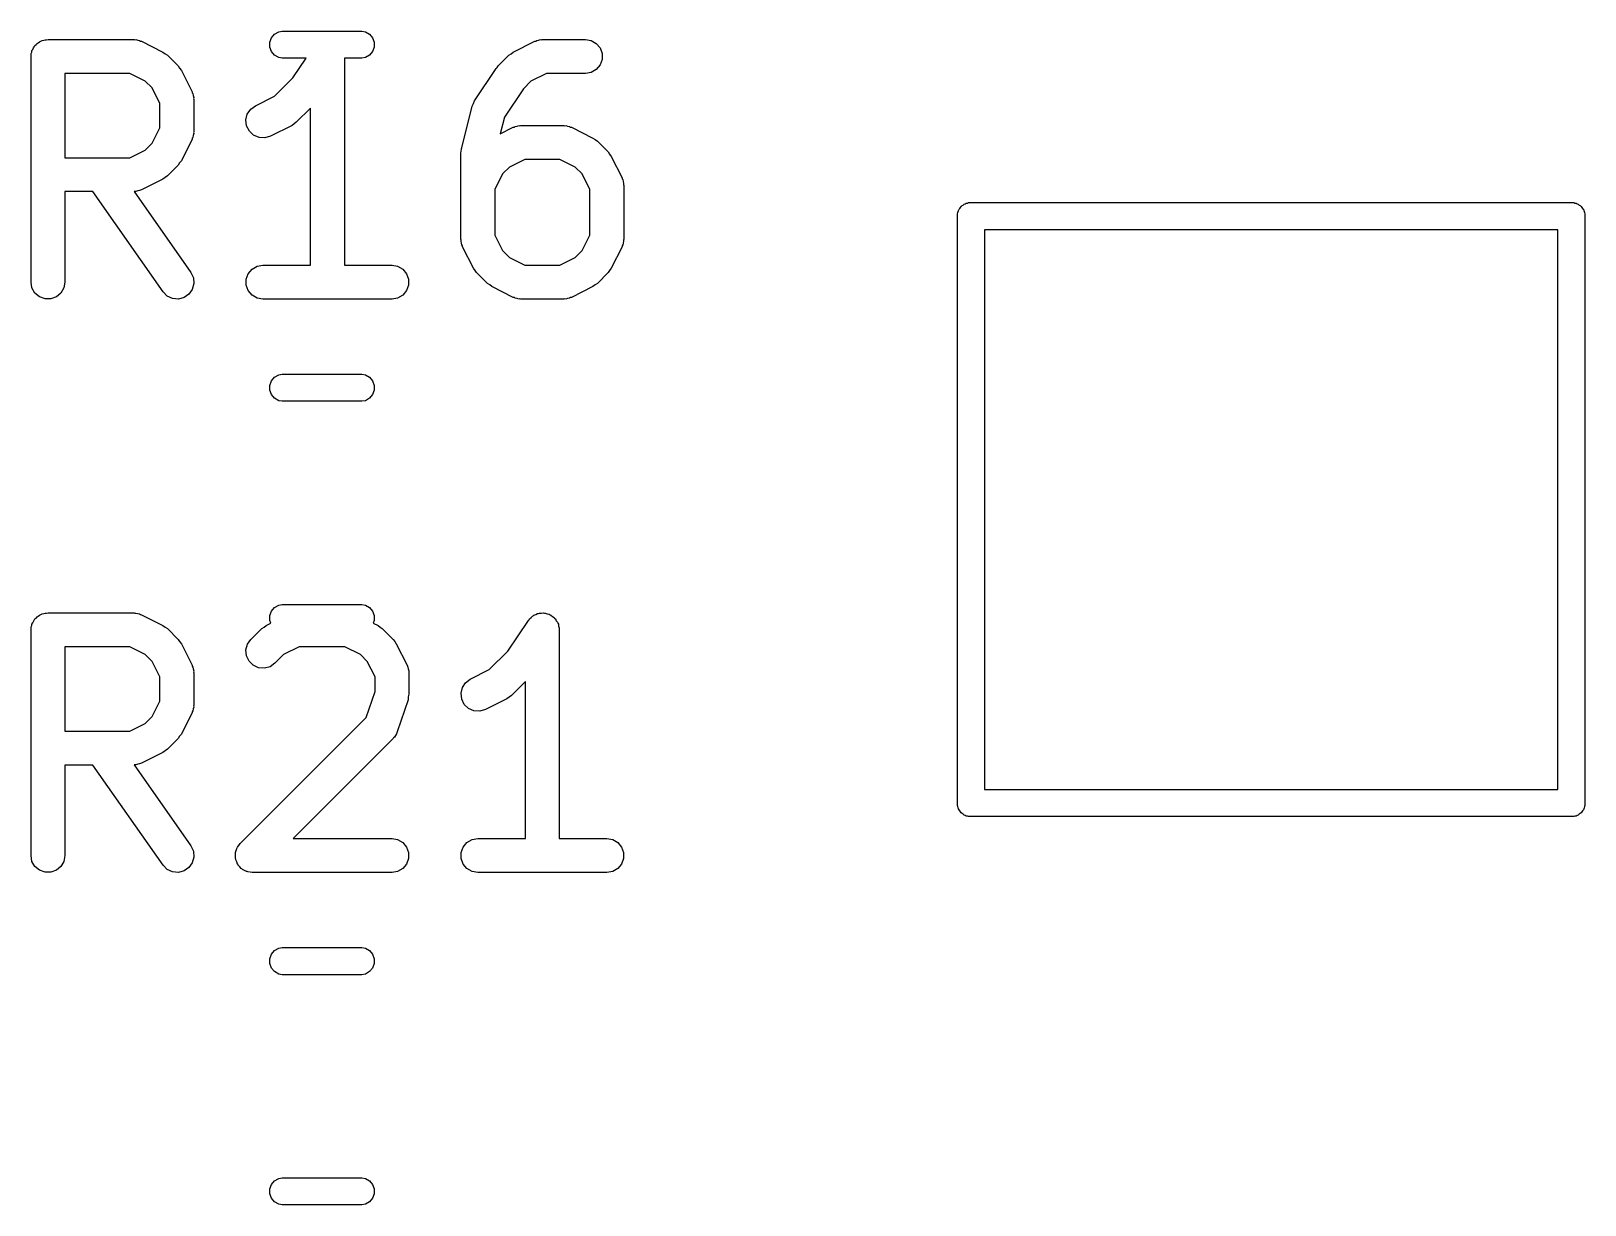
# Model space of a CAD drawing. Extents: x 105.5 to 202.9, y -138.6 to -44.
# Drawn here: x 120.24 to 127.12, y -93.28 to -88.08 of the extents above; entities that cross this region are included whole.
import ezdxf

# ---------------------------------------------------------------- set-up
doc = ezdxf.new("R2010")
doc.units = 0
doc.header["$MEASUREMENT"] = 0
doc.layers.add('BLACK', color=7, linetype='CONTINUOUS')

msp = doc.modelspace()

# ---------------------------------------------------------------- linework, layer by layer
at = {"layer": 'BLACK', "linetype": 'CONTINUOUS'}
for p, q in [((121.294, -88.1294), (121.301, -88.1095)), ((121.301, -88.1095), (121.315, -88.0933)), ((121.315, -88.0933), (121.333, -88.0827)), ((121.333, -88.0827), (121.348, -88.08)), ((121.348, -88.08), (121.702, -88.08)), ((121.702, -88.08), (121.717, -88.0827)), ((121.717, -88.0827), (121.735, -88.0933)), ((121.735, -88.0933), (121.749, -88.1095)), ((121.749, -88.1095), (121.756, -88.1294)), ((120.237, -88.1794), (120.239, -88.1732)), ((120.237, -88.1859), (120.237, -88.1794)), ((120.239, -88.1732), (120.24, -88.1667)), ((120.24, -88.1667), (120.244, -88.161)), ((120.244, -88.161), (120.246, -88.1549)), ((120.246, -88.1549), (120.25, -88.1499)), ((120.25, -88.1499), (120.253, -88.1442)), ((120.253, -88.1442), (120.258, -88.14)), ((120.258, -88.14), (120.263, -88.1349)), ((120.263, -88.1349), (120.268, -88.1316)), ((120.268, -88.1316), (120.273, -88.1274)), ((120.273, -88.1274), (120.279, -88.1252)), ((120.279, -88.1252), (120.285, -88.1219)), ((120.285, -88.1219), (120.292, -88.1208)), ((120.292, -88.1208), (120.298, -88.1185)), ((120.298, -88.1185), (120.304, -88.1185)), ((120.304, -88.1185), (120.311, -88.1174)), ((120.311, -88.1174), (120.692, -88.1174)), ((120.692, -88.1174), (120.696, -88.1181)), ((120.696, -88.1181), (120.7, -88.1179)), ((120.7, -88.1179), (120.709, -88.1204)), ((120.709, -88.1204), (120.717, -88.1219)), ((120.717, -88.1219), (120.721, -88.1241)), ((120.721, -88.1241), (120.725, -88.1253)), ((120.725, -88.1253), (120.82, -88.1729)), ((120.82, -88.1729), (120.83, -88.1801)), ((120.83, -88.1801), (120.84, -88.187)), ((121.294, -88.1506), (121.294, -88.1294)), ((121.301, -88.1705), (121.294, -88.1506)), ((121.315, -88.1867), (121.301, -88.1705)), ((121.749, -88.1705), (121.735, -88.1867)), ((121.756, -88.1506), (121.749, -88.1705)), ((121.756, -88.1294), (121.756, -88.1506)), ((122.353, -88.187), (122.363, -88.1801)), ((122.363, -88.1801), (122.372, -88.1729)), ((122.372, -88.1729), (122.468, -88.1253)), ((122.468, -88.1253), (122.472, -88.1241)), ((122.472, -88.1241), (122.476, -88.1219)), ((122.476, -88.1219), (122.484, -88.1204)), ((122.484, -88.1204), (122.493, -88.1179)), ((122.493, -88.1179), (122.497, -88.1181)), ((122.497, -88.1181), (122.501, -88.1174)), ((122.501, -88.1174), (122.692, -88.1174)), ((122.692, -88.1174), (122.717, -88.1219)), ((122.717, -88.1219), (122.74, -88.1349)), ((122.74, -88.1349), (122.757, -88.1549)), ((122.757, -88.1549), (122.766, -88.1794)), ((122.766, -88.1794), (122.766, -88.2054)), ((120.236, -88.1924), (120.237, -88.1859)), ((120.236, -89.1924), (120.236, -88.1924)), ((120.84, -88.187), (120.888, -88.2346)), ((120.888, -88.2346), (120.894, -88.2444)), ((120.894, -88.2444), (120.902, -88.2541)), ((121.333, -88.1973), (121.315, -88.1867)), ((121.348, -88.2), (121.333, -88.1973)), ((121.454, -88.2), (121.348, -88.2)), ((121.395, -88.2875), (121.454, -88.2)), ((121.702, -88.2), (121.624, -88.2)), ((121.624, -88.2), (121.624, -89.1174)), ((121.717, -88.1973), (121.702, -88.2)), ((121.735, -88.1867), (121.717, -88.1973)), ((122.201, -88.3889), (122.296, -88.246)), ((122.296, -88.246), (122.301, -88.2407)), ((122.301, -88.2407), (122.305, -88.2346)), ((122.305, -88.2346), (122.353, -88.187)), ((122.74, -88.2498), (122.717, -88.2629)), ((122.757, -88.2299), (122.74, -88.2498)), ((122.766, -88.2054), (122.757, -88.2299)), ((120.386, -88.2674), (120.386, -88.6412)), ((120.674, -88.2674), (120.386, -88.2674)), ((120.742, -88.3016), (120.674, -88.2674)), ((120.773, -88.332), (120.742, -88.3016)), ((120.902, -88.2541), (120.949, -88.3493)), ((121.314, -88.3688), (121.395, -88.2875)), ((122.45, -88.3016), (122.417, -88.3354)), ((122.519, -88.2674), (122.45, -88.3016)), ((122.692, -88.2674), (122.519, -88.2674)), ((122.717, -88.2629), (122.692, -88.2674)), ((120.807, -88.4006), (120.773, -88.332)), ((120.949, -88.3493), (120.95, -88.3535)), ((120.95, -88.3535), (120.953, -88.3572)), ((120.953, -88.3572), (120.954, -88.3659)), ((120.954, -88.3659), (120.957, -88.3743)), ((120.957, -88.3743), (120.956, -88.3786)), ((120.956, -88.3786), (120.957, -88.3829)), ((120.957, -88.3829), (120.957, -88.5257)), ((121.23, -88.411), (121.314, -88.3688)), ((122.196, -88.4007), (122.201, -88.3889)), ((122.417, -88.3354), (122.333, -88.4613)), ((120.807, -88.508), (120.807, -88.4006)), ((121.188, -88.4736), (121.194, -88.4483)), ((121.194, -88.4483), (121.209, -88.4265)), ((121.209, -88.4265), (121.23, -88.411)), ((121.474, -88.4211), (121.411, -88.4835)), ((121.474, -89.1174), (121.474, -88.4211)), ((122.143, -88.6028), (122.19, -88.4123)), ((122.19, -88.4123), (122.196, -88.4007)), ((120.773, -88.5765), (120.807, -88.508)), ((120.957, -88.5257), (120.956, -88.53)), ((121.191, -88.4995), (121.188, -88.4736)), ((121.203, -88.5228), (121.191, -88.4995)), ((121.222, -88.5407), (121.203, -88.5228)), ((121.392, -88.4976), (121.297, -88.5452)), ((121.402, -88.4904), (121.392, -88.4976)), ((121.411, -88.4835), (121.402, -88.4904)), ((122.333, -88.4613), (122.314, -88.5354)), ((122.314, -88.5354), (122.372, -88.5063)), ((122.372, -88.5063), (122.377, -88.505)), ((122.377, -88.505), (122.38, -88.5029)), ((122.38, -88.5029), (122.389, -88.5013)), ((122.389, -88.5013), (122.397, -88.4988)), ((122.397, -88.4988), (122.402, -88.4991)), ((122.402, -88.4991), (122.406, -88.4983)), ((122.406, -88.4983), (122.596, -88.4983)), ((122.596, -88.4983), (122.601, -88.4991)), ((122.601, -88.4991), (122.605, -88.4988)), ((122.605, -88.4988), (122.613, -88.5013)), ((122.613, -88.5013), (122.622, -88.5029)), ((122.622, -88.5029), (122.626, -88.505)), ((122.626, -88.505), (122.63, -88.5063)), ((122.63, -88.5063), (122.725, -88.5539)), ((120.742, -88.6069), (120.773, -88.5765)), ((120.949, -88.5593), (120.902, -88.6545)), ((120.95, -88.5551), (120.949, -88.5593)), ((120.953, -88.5514), (120.95, -88.5551)), ((120.954, -88.5427), (120.953, -88.5514)), ((120.957, -88.5343), (120.954, -88.5427)), ((120.956, -88.53), (120.957, -88.5343)), ((121.246, -88.551), (121.222, -88.5407)), ((121.272, -88.5526), (121.246, -88.551)), ((121.297, -88.5452), (121.272, -88.5526)), ((122.725, -88.5539), (122.735, -88.561)), ((122.735, -88.561), (122.745, -88.5679)), ((122.745, -88.5679), (122.792, -88.6155)), ((120.386, -88.6412), (120.674, -88.6412)), ((120.674, -88.6412), (120.742, -88.6069)), ((120.894, -88.6642), (120.888, -88.674)), ((120.902, -88.6545), (120.894, -88.6642)), ((122.14, -88.621), (122.142, -88.6119)), ((122.14, -89.0019), (122.14, -88.621)), ((122.142, -88.6119), (122.143, -88.6028)), ((122.424, -88.6483), (122.355, -88.6826)), ((122.579, -88.6483), (122.424, -88.6483)), ((122.647, -88.6826), (122.579, -88.6483)), ((122.792, -88.6155), (122.799, -88.6254)), ((122.799, -88.6254), (122.806, -88.635)), ((122.806, -88.635), (122.854, -88.7303)), ((120.83, -88.7285), (120.82, -88.7357)), ((120.84, -88.7216), (120.83, -88.7285)), ((120.888, -88.674), (120.84, -88.7216)), ((122.325, -88.713), (122.29, -88.7815)), ((122.355, -88.6826), (122.325, -88.713)), ((122.678, -88.713), (122.647, -88.6826)), ((122.712, -88.7815), (122.678, -88.713)), ((122.854, -88.7303), (122.855, -88.7344)), ((122.855, -88.7344), (122.857, -88.7382)), ((120.51, -88.7912), (120.386, -88.7912)), ((120.386, -88.7912), (120.386, -89.1924)), ((120.821, -89.2354), (120.51, -88.7912)), ((120.696, -88.7904), (120.693, -88.791)), ((120.693, -88.791), (120.944, -89.1494)), ((120.7, -88.7907), (120.696, -88.7904)), ((120.709, -88.7882), (120.7, -88.7907)), ((120.717, -88.7867), (120.709, -88.7882)), ((120.721, -88.7845), (120.717, -88.7867)), ((120.725, -88.7833), (120.721, -88.7845)), ((120.82, -88.7357), (120.725, -88.7833)), ((122.29, -88.7815), (122.29, -88.9842)), ((122.712, -88.9842), (122.712, -88.7815)), ((122.857, -88.7382), (122.859, -88.7468)), ((122.859, -88.7468), (122.861, -88.7552)), ((122.861, -88.7552), (122.861, -88.7595)), ((122.861, -88.7595), (122.862, -88.7638)), ((122.862, -88.7638), (122.862, -89.0019)), ((124.345, -88.8745), (124.347, -88.8695)), ((124.347, -88.8695), (124.351, -88.8655)), ((124.351, -88.8655), (124.353, -88.8608)), ((124.353, -88.8608), (124.357, -88.8574)), ((124.357, -88.8574), (124.361, -88.8533)), ((124.361, -88.8533), (124.365, -88.8507)), ((124.365, -88.8507), (124.37, -88.8472)), ((124.37, -88.8472), (124.375, -88.8454)), ((124.375, -88.8454), (124.379, -88.8427)), ((124.379, -88.8427), (124.384, -88.8418)), ((124.384, -88.8418), (124.389, -88.84)), ((124.389, -88.84), (124.395, -88.84)), ((124.395, -88.84), (124.395, -88.84)), ((124.395, -88.84), (127.065, -88.84)), ((127.065, -88.84), (127.071, -88.84)), ((127.065, -88.84), (127.065, -88.84)), ((127.071, -88.84), (127.076, -88.8418)), ((127.076, -88.8418), (127.081, -88.8427)), ((127.081, -88.8427), (127.085, -88.8454)), ((127.085, -88.8454), (127.09, -88.8472)), ((127.09, -88.8472), (127.095, -88.8507)), ((127.095, -88.8507), (127.099, -88.8533)), ((127.099, -88.8533), (127.103, -88.8574)), ((127.103, -88.8574), (127.107, -88.8608)), ((127.107, -88.8608), (127.109, -88.8655)), ((127.109, -88.8655), (127.113, -88.8695)), ((127.113, -88.8695), (127.115, -88.8745)), ((124.34, -88.8894), (124.342, -88.8844)), ((124.34, -88.8947), (124.34, -88.8894)), ((124.34, -88.8948), (124.34, -88.8947)), ((124.34, -91.4894), (124.34, -88.8948)), ((124.342, -88.8844), (124.343, -88.8792)), ((124.343, -88.8792), (124.345, -88.8745)), ((127.115, -88.8745), (127.117, -88.8792)), ((127.117, -88.8792), (127.118, -88.8844)), ((127.118, -88.8844), (127.12, -88.8894)), ((127.12, -88.8894), (127.12, -88.8947)), ((127.12, -88.8947), (127.12, -88.8948)), ((127.12, -88.8948), (127.12, -91.5052)), ((122.141, -89.0062), (122.14, -89.0019)), ((122.141, -89.0105), (122.141, -89.0062)), ((122.29, -88.9842), (122.325, -89.0527)), ((122.678, -89.0527), (122.712, -88.9842)), ((122.862, -89.0019), (122.861, -89.0062)), ((122.861, -89.0062), (122.861, -89.0105)), ((124.46, -88.96), (124.46, -91.44)), ((127, -88.96), (124.46, -88.96)), ((127, -91.44), (127, -88.96)), ((122.143, -89.0189), (122.141, -89.0105)), ((122.145, -89.0276), (122.143, -89.0189)), ((122.147, -89.0313), (122.145, -89.0276)), ((122.148, -89.0354), (122.147, -89.0313)), ((122.196, -89.1307), (122.148, -89.0354)), ((122.325, -89.0527), (122.355, -89.0831)), ((122.647, -89.0831), (122.678, -89.0527)), ((122.854, -89.0354), (122.806, -89.1307)), ((122.855, -89.0313), (122.854, -89.0354)), ((122.857, -89.0276), (122.855, -89.0313)), ((122.859, -89.0189), (122.857, -89.0276)), ((122.861, -89.0105), (122.859, -89.0189)), ((121.198, -89.1549), (121.215, -89.1349)), ((121.215, -89.1349), (121.237, -89.1219)), ((121.237, -89.1219), (121.263, -89.1174)), ((121.263, -89.1174), (121.474, -89.1174)), ((121.624, -89.1174), (121.835, -89.1174)), ((121.835, -89.1174), (121.86, -89.1219)), ((121.86, -89.1219), (121.883, -89.1349)), ((121.883, -89.1349), (121.899, -89.1549)), ((122.203, -89.1403), (122.196, -89.1307)), ((122.21, -89.1502), (122.203, -89.1403)), ((122.355, -89.0831), (122.424, -89.1174)), ((122.424, -89.1174), (122.579, -89.1174)), ((122.579, -89.1174), (122.647, -89.0831)), ((122.799, -89.1403), (122.792, -89.1502)), ((122.806, -89.1307), (122.799, -89.1403)), ((120.24, -89.218), (120.236, -89.1924)), ((120.386, -89.1924), (120.381, -89.218)), ((120.944, -89.1494), (120.955, -89.173)), ((120.957, -89.1989), (120.95, -89.2241)), ((120.955, -89.173), (120.957, -89.1989)), ((121.189, -89.1794), (121.198, -89.1549)), ((121.189, -89.2054), (121.189, -89.1794)), ((121.198, -89.2299), (121.189, -89.2054)), ((121.899, -89.1549), (121.908, -89.1794)), ((121.908, -89.2054), (121.899, -89.2299)), ((121.908, -89.1794), (121.908, -89.2054)), ((122.258, -89.1978), (122.21, -89.1502)), ((122.268, -89.2047), (122.258, -89.1978)), ((122.277, -89.2118), (122.268, -89.2047)), ((122.372, -89.2595), (122.277, -89.2118)), ((122.725, -89.2118), (122.63, -89.2595)), ((122.735, -89.2047), (122.725, -89.2118)), ((122.745, -89.1978), (122.735, -89.2047)), ((122.792, -89.1502), (122.745, -89.1978)), ((120.253, -89.2406), (120.24, -89.218)), ((120.273, -89.2573), (120.253, -89.2406)), ((120.298, -89.2662), (120.273, -89.2573)), ((120.324, -89.2662), (120.298, -89.2662)), ((120.348, -89.2573), (120.324, -89.2662)), ((120.368, -89.2406), (120.348, -89.2573)), ((120.381, -89.218), (120.368, -89.2406)), ((120.839, -89.2538), (120.821, -89.2354)), ((120.863, -89.2648), (120.839, -89.2538)), ((120.889, -89.2671), (120.863, -89.2648)), ((120.914, -89.2604), (120.889, -89.2671)), ((120.935, -89.2454), (120.914, -89.2604)), ((120.95, -89.2241), (120.935, -89.2454)), ((121.215, -89.2498), (121.198, -89.2299)), ((121.237, -89.2629), (121.215, -89.2498)), ((121.263, -89.2674), (121.237, -89.2629)), ((121.835, -89.2674), (121.263, -89.2674)), ((121.86, -89.2629), (121.835, -89.2674)), ((121.883, -89.2498), (121.86, -89.2629)), ((121.899, -89.2299), (121.883, -89.2498)), ((122.377, -89.2607), (122.372, -89.2595)), ((122.38, -89.2629), (122.377, -89.2607)), ((122.389, -89.2644), (122.38, -89.2629)), ((122.397, -89.2669), (122.389, -89.2644)), ((122.402, -89.2666), (122.397, -89.2669)), ((122.406, -89.2674), (122.402, -89.2666)), ((122.596, -89.2674), (122.406, -89.2674)), ((122.601, -89.2666), (122.596, -89.2674)), ((122.605, -89.2669), (122.601, -89.2666)), ((122.613, -89.2644), (122.605, -89.2669)), ((122.622, -89.2629), (122.613, -89.2644)), ((122.626, -89.2607), (122.622, -89.2629)), ((122.63, -89.2595), (122.626, -89.2607)), ((121.294, -89.6494), (121.301, -89.6295)), ((121.301, -89.6295), (121.315, -89.6133)), ((121.315, -89.6133), (121.333, -89.6027)), ((121.333, -89.6027), (121.348, -89.6)), ((121.348, -89.6), (121.702, -89.6)), ((121.702, -89.6), (121.717, -89.6027)), ((121.717, -89.6027), (121.735, -89.6133)), ((121.735, -89.6133), (121.749, -89.6295)), ((121.749, -89.6295), (121.756, -89.6494)), ((121.294, -89.6706), (121.294, -89.6494)), ((121.301, -89.6905), (121.294, -89.6706)), ((121.315, -89.7067), (121.301, -89.6905)), ((121.749, -89.6905), (121.735, -89.7067)), ((121.756, -89.6706), (121.749, -89.6905)), ((121.756, -89.6494), (121.756, -89.6706)), ((121.333, -89.7173), (121.315, -89.7067)), ((121.348, -89.72), (121.333, -89.7173)), ((121.702, -89.72), (121.348, -89.72)), ((121.717, -89.7173), (121.702, -89.72)), ((121.735, -89.7067), (121.717, -89.7173)), ((120.279, -90.6652), (120.285, -90.6619)), ((120.285, -90.6619), (120.292, -90.6608)), ((120.292, -90.6608), (120.298, -90.6585)), ((120.298, -90.6585), (120.304, -90.6585)), ((120.304, -90.6585), (120.311, -90.6574)), ((120.311, -90.6574), (120.692, -90.6574)), ((120.692, -90.6574), (120.696, -90.6581)), ((120.696, -90.6581), (120.7, -90.6579)), ((120.7, -90.6579), (120.709, -90.6604)), ((120.709, -90.6604), (120.717, -90.6619)), ((120.717, -90.6619), (120.721, -90.6641)), ((121.294, -90.6694), (121.301, -90.6495)), ((121.301, -90.6495), (121.315, -90.6333)), ((121.315, -90.6333), (121.333, -90.6227)), ((121.333, -90.6227), (121.348, -90.62)), ((121.348, -90.62), (121.702, -90.62)), ((121.702, -90.62), (121.717, -90.6227)), ((121.717, -90.6227), (121.735, -90.6333)), ((121.735, -90.6333), (121.749, -90.6495)), ((121.749, -90.6495), (121.756, -90.6694)), ((122.472, -90.6644), (122.48, -90.6604)), ((122.48, -90.6604), (122.484, -90.6599)), ((122.484, -90.6599), (122.488, -90.6585)), ((122.488, -90.6585), (122.497, -90.6585)), ((122.497, -90.6585), (122.506, -90.6575)), ((122.506, -90.6575), (122.51, -90.6585)), ((122.51, -90.6585), (122.514, -90.6585)), ((122.514, -90.6585), (122.523, -90.6616)), ((122.523, -90.6616), (122.531, -90.6637)), ((120.236, -90.7324), (120.237, -90.7259)), ((120.237, -90.7194), (120.239, -90.7132)), ((120.237, -90.7259), (120.237, -90.7194)), ((120.239, -90.7132), (120.24, -90.7067)), ((120.24, -90.7067), (120.244, -90.701)), ((120.244, -90.701), (120.246, -90.6949)), ((120.246, -90.6949), (120.25, -90.6899)), ((120.25, -90.6899), (120.253, -90.6842)), ((120.253, -90.6842), (120.258, -90.68)), ((120.258, -90.68), (120.263, -90.6749)), ((120.263, -90.6749), (120.268, -90.6716)), ((120.268, -90.6716), (120.273, -90.6674)), ((120.273, -90.6674), (120.279, -90.6652)), ((120.721, -90.6641), (120.725, -90.6653)), ((120.725, -90.6653), (120.82, -90.7129)), ((120.82, -90.7129), (120.83, -90.7201)), ((120.83, -90.7201), (120.84, -90.727)), ((120.84, -90.727), (120.888, -90.7746)), ((121.21, -90.7746), (121.258, -90.727)), ((121.258, -90.727), (121.268, -90.7201)), ((121.268, -90.7201), (121.277, -90.7129)), ((121.277, -90.7129), (121.298, -90.7025)), ((121.294, -90.6906), (121.294, -90.6694)), ((121.298, -90.7025), (121.294, -90.6906)), ((121.756, -90.6906), (121.752, -90.7025)), ((121.752, -90.7025), (121.773, -90.7129)), ((121.756, -90.6694), (121.756, -90.6906)), ((121.773, -90.7129), (121.782, -90.7201)), ((121.782, -90.7201), (121.792, -90.727)), ((121.792, -90.727), (121.84, -90.7746)), ((122.348, -90.8275), (122.439, -90.6908)), ((122.439, -90.6908), (122.442, -90.6878)), ((122.442, -90.6878), (122.444, -90.6842)), ((122.444, -90.6842), (122.451, -90.6784)), ((122.451, -90.6784), (122.457, -90.6719)), ((122.457, -90.6719), (122.461, -90.6701)), ((122.461, -90.6701), (122.464, -90.6674)), ((122.464, -90.6674), (122.472, -90.6644)), ((122.531, -90.6637), (122.535, -90.666)), ((122.535, -90.666), (122.539, -90.6674)), ((122.539, -90.6674), (122.546, -90.6732)), ((122.546, -90.6732), (122.553, -90.6781)), ((122.553, -90.6781), (122.555, -90.6815)), ((122.555, -90.6815), (122.559, -90.6842)), ((122.559, -90.6842), (122.563, -90.6919)), ((122.563, -90.6919), (122.568, -90.6991)), ((122.568, -90.6991), (122.57, -90.7031)), ((122.57, -90.7031), (122.572, -90.7067)), ((122.572, -90.7067), (122.573, -90.7155)), ((122.573, -90.7155), (122.576, -90.7241)), ((122.576, -90.7241), (122.575, -90.7283)), ((122.575, -90.7283), (122.576, -90.7324)), ((120.236, -91.7324), (120.236, -90.7324)), ((120.888, -90.7746), (120.894, -90.7844)), ((120.894, -90.7844), (120.902, -90.7941)), ((120.902, -90.7941), (120.949, -90.8893)), ((121.188, -90.8211), (121.195, -90.7959)), ((121.195, -90.7959), (121.21, -90.7746)), ((121.84, -90.7746), (121.847, -90.7844)), ((121.847, -90.7844), (121.854, -90.7941)), ((121.854, -90.7941), (121.902, -90.8893)), ((122.576, -90.7324), (122.576, -91.6574)), ((120.386, -90.8074), (120.386, -91.1812)), ((120.674, -90.8074), (120.386, -90.8074)), ((120.742, -90.8416), (120.674, -90.8074)), ((120.773, -90.872), (120.742, -90.8416)), ((121.191, -90.847), (121.188, -90.8211)), ((121.202, -90.8706), (121.191, -90.847)), ((121.355, -90.8416), (121.316, -90.8807)), ((121.424, -90.8074), (121.355, -90.8416)), ((121.626, -90.8074), (121.424, -90.8074)), ((121.695, -90.8416), (121.626, -90.8074)), ((121.725, -90.872), (121.695, -90.8416)), ((122.266, -90.9088), (122.348, -90.8275)), ((120.807, -90.9406), (120.773, -90.872)), ((120.949, -90.8893), (120.95, -90.8935)), ((120.95, -90.8935), (120.953, -90.8972)), ((120.953, -90.8972), (120.954, -90.9059)), ((120.954, -90.9059), (120.957, -90.9143)), ((120.957, -90.9143), (120.956, -90.9186)), ((120.956, -90.9186), (120.957, -90.9229)), ((120.957, -90.9229), (120.957, -91.0657)), ((121.22, -90.8891), (121.202, -90.8706)), ((121.244, -90.9001), (121.22, -90.8891)), ((121.27, -90.9023), (121.244, -90.9001)), ((121.295, -90.8956), (121.27, -90.9023)), ((121.316, -90.8807), (121.295, -90.8956)), ((121.76, -90.9406), (121.725, -90.872)), ((121.902, -90.8893), (121.903, -90.8935)), ((121.903, -90.8935), (121.905, -90.8972)), ((121.905, -90.8972), (121.907, -90.9059)), ((121.907, -90.9059), (121.909, -90.9143)), ((121.909, -90.9143), (121.909, -90.9186)), ((121.909, -90.9186), (121.91, -90.9229)), ((121.91, -90.9229), (121.91, -91.0181)), ((122.182, -90.951), (122.266, -90.9088)), ((120.807, -91.048), (120.807, -90.9406)), ((121.721, -91.1204), (121.76, -91.0059)), ((121.76, -91.0059), (121.76, -90.9406)), ((122.141, -91.0136), (122.147, -90.9883)), ((122.147, -90.9883), (122.161, -90.9665)), ((122.161, -90.9665), (122.182, -90.951)), ((122.426, -90.9611), (122.364, -91.0235)), ((122.426, -91.6574), (122.426, -90.9611)), ((120.773, -91.1165), (120.807, -91.048)), ((120.957, -91.0743), (120.954, -91.0827)), ((120.957, -91.0657), (120.956, -91.07)), ((120.956, -91.07), (120.957, -91.0743)), ((121.906, -91.0418), (121.858, -91.1847)), ((121.907, -91.0299), (121.906, -91.0418)), ((121.91, -91.0181), (121.907, -91.0299)), ((122.144, -91.0395), (122.141, -91.0136)), ((122.155, -91.0628), (122.144, -91.0395)), ((122.174, -91.0807), (122.155, -91.0628)), ((122.344, -91.0376), (122.249, -91.0852)), ((122.354, -91.0304), (122.344, -91.0376)), ((122.364, -91.0235), (122.354, -91.0304)), ((120.742, -91.1469), (120.773, -91.1165)), ((120.949, -91.0993), (120.902, -91.1945)), ((120.95, -91.0951), (120.949, -91.0993)), ((120.953, -91.0914), (120.95, -91.0951)), ((120.954, -91.0827), (120.953, -91.0914)), ((121.162, -91.6793), (121.721, -91.1204)), ((122.198, -91.091), (122.174, -91.0807)), ((122.224, -91.0926), (122.198, -91.091)), ((122.249, -91.0852), (122.224, -91.0926)), ((120.386, -91.1812), (120.674, -91.1812)), ((120.674, -91.1812), (120.742, -91.1469)), ((120.894, -91.2042), (120.888, -91.214)), ((120.902, -91.1945), (120.894, -91.2042)), ((121.842, -91.2104), (121.84, -91.214)), ((121.846, -91.2076), (121.842, -91.2104)), ((121.85, -91.1998), (121.846, -91.2076)), ((121.855, -91.1926), (121.85, -91.1998)), ((121.856, -91.1885), (121.855, -91.1926)), ((121.858, -91.1847), (121.856, -91.1885)), ((120.82, -91.2757), (120.725, -91.3233)), ((120.83, -91.2685), (120.82, -91.2757)), ((120.84, -91.2616), (120.83, -91.2685)), ((120.888, -91.214), (120.84, -91.2616)), ((121.84, -91.214), (121.397, -91.6574)), ((120.51, -91.3312), (120.386, -91.3312)), ((120.386, -91.3312), (120.386, -91.7324)), ((120.821, -91.7754), (120.51, -91.3312)), ((120.696, -91.3304), (120.693, -91.331)), ((120.693, -91.331), (120.944, -91.6894)), ((120.7, -91.3307), (120.696, -91.3304)), ((120.709, -91.3282), (120.7, -91.3307)), ((120.717, -91.3267), (120.709, -91.3282)), ((120.721, -91.3245), (120.717, -91.3267)), ((120.725, -91.3233), (120.721, -91.3245)), ((124.46, -91.44), (127, -91.44)), ((124.34, -91.5106), (124.34, -91.4894)), ((124.342, -91.5156), (124.34, -91.5106)), ((124.343, -91.5208), (124.342, -91.5156)), ((124.345, -91.5254), (124.343, -91.5208)), ((124.347, -91.5305), (124.345, -91.5254)), ((124.351, -91.5345), (124.347, -91.5305)), ((124.353, -91.5392), (124.351, -91.5345)), ((124.357, -91.5426), (124.353, -91.5392)), ((124.361, -91.5467), (124.357, -91.5426)), ((124.365, -91.5493), (124.361, -91.5467)), ((124.37, -91.5528), (124.365, -91.5493)), ((124.375, -91.5546), (124.37, -91.5528)), ((124.379, -91.5573), (124.375, -91.5546)), ((127.085, -91.5546), (127.081, -91.5573)), ((127.09, -91.5528), (127.085, -91.5546)), ((127.095, -91.5493), (127.09, -91.5528)), ((127.099, -91.5467), (127.095, -91.5493)), ((127.103, -91.5426), (127.099, -91.5467)), ((127.107, -91.5392), (127.103, -91.5426)), ((127.109, -91.5345), (127.107, -91.5392)), ((127.113, -91.5305), (127.109, -91.5345)), ((127.115, -91.5255), (127.113, -91.5305)), ((127.117, -91.5208), (127.115, -91.5255)), ((127.118, -91.5156), (127.117, -91.5208)), ((127.12, -91.5106), (127.118, -91.5156)), ((127.12, -91.5052), (127.12, -91.5053)), ((127.12, -91.5053), (127.12, -91.5106)), ((124.384, -91.5582), (124.379, -91.5573)), ((124.389, -91.56), (124.384, -91.5582)), ((124.395, -91.56), (124.389, -91.56)), ((127.065, -91.56), (124.395, -91.56)), ((124.395, -91.56), (124.395, -91.56)), ((127.071, -91.56), (127.065, -91.56)), ((127.065, -91.56), (127.065, -91.56)), ((127.076, -91.5582), (127.071, -91.56)), ((127.081, -91.5573), (127.076, -91.5582)), ((120.944, -91.6894), (120.955, -91.713)), ((121.151, -91.6949), (121.157, -91.6874)), ((121.157, -91.6874), (121.162, -91.6793)), ((121.397, -91.6574), (121.835, -91.6574)), ((121.835, -91.6574), (121.86, -91.6619)), ((121.86, -91.6619), (121.883, -91.6749)), ((121.883, -91.6749), (121.899, -91.6949)), ((122.151, -91.6949), (122.167, -91.6749)), ((122.167, -91.6749), (122.19, -91.6619)), ((122.19, -91.6619), (122.215, -91.6574)), ((122.215, -91.6574), (122.426, -91.6574)), ((122.576, -91.6574), (122.787, -91.6574)), ((122.787, -91.6574), (122.813, -91.6619)), ((122.813, -91.6619), (122.835, -91.6749)), ((122.835, -91.6749), (122.852, -91.6949)), ((120.24, -91.758), (120.236, -91.7324)), ((120.253, -91.7806), (120.24, -91.758)), ((120.381, -91.758), (120.368, -91.7806)), ((120.386, -91.7324), (120.381, -91.758)), ((120.957, -91.7389), (120.95, -91.7641)), ((120.955, -91.713), (120.957, -91.7389)), ((121.141, -91.7258), (121.142, -91.7227)), ((121.142, -91.7356), (121.141, -91.7258)), ((121.142, -91.7194), (121.145, -91.7101)), ((121.142, -91.7227), (121.142, -91.7194)), ((121.142, -91.7454), (121.142, -91.7356)), ((121.143, -91.7485), (121.142, -91.7454)), ((121.143, -91.7518), (121.143, -91.7485)), ((121.147, -91.7607), (121.143, -91.7518)), ((121.145, -91.7101), (121.148, -91.7007)), ((121.151, -91.7699), (121.147, -91.7607)), ((121.148, -91.7007), (121.149, -91.698)), ((121.149, -91.698), (121.151, -91.6949)), ((121.899, -91.6949), (121.908, -91.7194)), ((121.908, -91.7454), (121.899, -91.7699)), ((121.908, -91.7194), (121.908, -91.7454)), ((122.142, -91.7194), (122.151, -91.6949)), ((122.142, -91.7454), (122.142, -91.7194)), ((122.151, -91.7699), (122.142, -91.7454)), ((122.852, -91.6949), (122.861, -91.7194)), ((122.861, -91.7454), (122.852, -91.7699)), ((122.861, -91.7194), (122.861, -91.7454)), ((120.273, -91.7973), (120.253, -91.7806)), ((120.298, -91.8062), (120.273, -91.7973)), ((120.324, -91.8062), (120.298, -91.8062)), ((120.348, -91.7973), (120.324, -91.8062)), ((120.368, -91.7806), (120.348, -91.7973)), ((120.839, -91.7938), (120.821, -91.7754)), ((120.863, -91.8048), (120.839, -91.7938)), ((120.889, -91.8071), (120.863, -91.8048)), ((120.914, -91.8004), (120.889, -91.8071)), ((120.935, -91.7854), (120.914, -91.8004)), ((120.95, -91.7641), (120.935, -91.7854)), ((121.153, -91.7724), (121.151, -91.7699)), ((121.154, -91.7754), (121.153, -91.7724)), ((121.161, -91.7823), (121.154, -91.7754)), ((121.167, -91.7898), (121.161, -91.7823)), ((121.17, -91.7915), (121.167, -91.7898)), ((121.172, -91.7938), (121.17, -91.7915)), ((121.181, -91.798), (121.172, -91.7938)), ((121.19, -91.8029), (121.181, -91.798)), ((121.193, -91.8034), (121.19, -91.8029)), ((121.196, -91.8048), (121.193, -91.8034)), ((121.206, -91.8057), (121.196, -91.8048)), ((121.215, -91.8074), (121.206, -91.8057)), ((121.835, -91.8074), (121.215, -91.8074)), ((121.86, -91.8029), (121.835, -91.8074)), ((121.883, -91.7898), (121.86, -91.8029)), ((121.899, -91.7699), (121.883, -91.7898)), ((122.167, -91.7898), (122.151, -91.7699)), ((122.19, -91.8029), (122.167, -91.7898)), ((122.215, -91.8074), (122.19, -91.8029)), ((122.787, -91.8074), (122.215, -91.8074)), ((122.813, -91.8029), (122.787, -91.8074)), ((122.835, -91.7898), (122.813, -91.8029)), ((122.852, -91.7699), (122.835, -91.7898)), ((121.294, -92.1894), (121.301, -92.1695)), ((121.301, -92.1695), (121.315, -92.1533)), ((121.315, -92.1533), (121.333, -92.1427)), ((121.333, -92.1427), (121.348, -92.14)), ((121.348, -92.14), (121.702, -92.14)), ((121.702, -92.14), (121.717, -92.1427)), ((121.717, -92.1427), (121.735, -92.1533)), ((121.735, -92.1533), (121.749, -92.1695)), ((121.749, -92.1695), (121.756, -92.1894)), ((121.294, -92.2106), (121.294, -92.1894)), ((121.301, -92.2305), (121.294, -92.2106)), ((121.315, -92.2467), (121.301, -92.2305)), ((121.749, -92.2305), (121.735, -92.2467)), ((121.756, -92.2106), (121.749, -92.2305)), ((121.756, -92.1894), (121.756, -92.2106)), ((121.333, -92.2573), (121.315, -92.2467)), ((121.348, -92.26), (121.333, -92.2573)), ((121.702, -92.26), (121.348, -92.26)), ((121.717, -92.2573), (121.702, -92.26)), ((121.735, -92.2467), (121.717, -92.2573)), ((121.294, -93.2094), (121.301, -93.1895)), ((121.301, -93.1895), (121.315, -93.1733)), ((121.315, -93.1733), (121.333, -93.1627)), ((121.333, -93.1627), (121.348, -93.16)), ((121.348, -93.16), (121.702, -93.16)), ((121.702, -93.16), (121.717, -93.1627)), ((121.717, -93.1627), (121.735, -93.1733)), ((121.735, -93.1733), (121.749, -93.1895)), ((121.749, -93.1895), (121.756, -93.2094)), ((121.294, -93.2306), (121.294, -93.2094)), ((121.301, -93.2505), (121.294, -93.2306)), ((121.315, -93.2667), (121.301, -93.2505)), ((121.333, -93.2773), (121.315, -93.2667)), ((121.348, -93.28), (121.333, -93.2773)), ((121.717, -93.2773), (121.702, -93.28)), ((121.735, -93.2667), (121.717, -93.2773)), ((121.749, -93.2505), (121.735, -93.2667)), ((121.756, -93.2306), (121.749, -93.2505)), ((121.756, -93.2094), (121.756, -93.2306)), ((121.702, -93.28), (121.348, -93.28))]:
    msp.add_line(p, q, dxfattribs=at)

doc.saveas('drawing.dxf')
